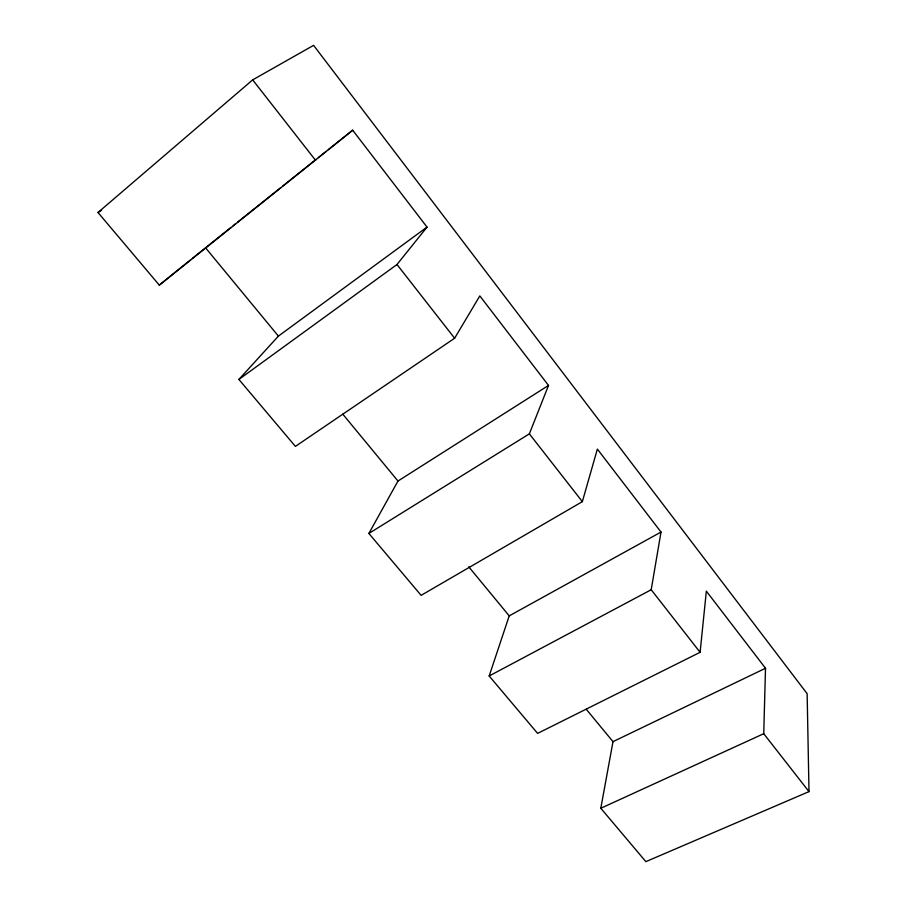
<?xml version="1.0" encoding="UTF-8"?>
<svg xmlns="http://www.w3.org/2000/svg" width="907" height="907" viewBox="0 0 907 907"><rect width="100%" height="100%" fill="white"/><g stroke="black" fill="none" stroke-linecap="round" stroke-linejoin="round"><path stroke-width="1.36" d="M586.262 709.251L612.996 741.654L600.808 808.262L645.863 861.65L808.999 791.618L763.739 733.706L765.508 668.255L706.349 591.149L700.102 652.303L537.613 733.389L489.168 675.987L509.224 615.876L661.01 532.058L597.362 449.101L582.351 501.65L421.12 595.355L368.877 533.452L397.98 481.039L548.508 385.43L479.826 295.909L454.622 338.232L295.399 446.391L238.892 379.443L278.404 336.112L427.027 227.101L352.687 130.211L328.345 149.666M700.102 652.303L651.203 589.743L661.01 532.058M368.877 533.452L529.359 433.852L548.508 385.43M238.892 379.443L396.994 264.504L427.027 227.101M352.687 130.211L159.303 285.127L98.001 212.499L252.679 79.873L313.595 45.35L807.139 693.685L808.999 791.618M159.303 285.127L190.107 260.218M192.307 258.45L230.968 227.442M233.178 225.673L235.389 223.904M237.611 222.136L280.762 187.67M282.973 185.901L316.169 159.383M318.391 157.614L326.135 151.424M98.001 212.499L101.561 210.254M489.168 675.987L651.203 589.743M612.996 741.654L765.508 668.255M600.808 808.262L763.739 733.706M205.515 247.77L278.404 336.112M342.767 414.125L397.98 481.039M468.726 566.784L509.224 615.876M252.679 79.873L315.579 160.346M396.994 264.504L454.622 338.232M529.359 433.852L582.351 501.65"/></g></svg>
